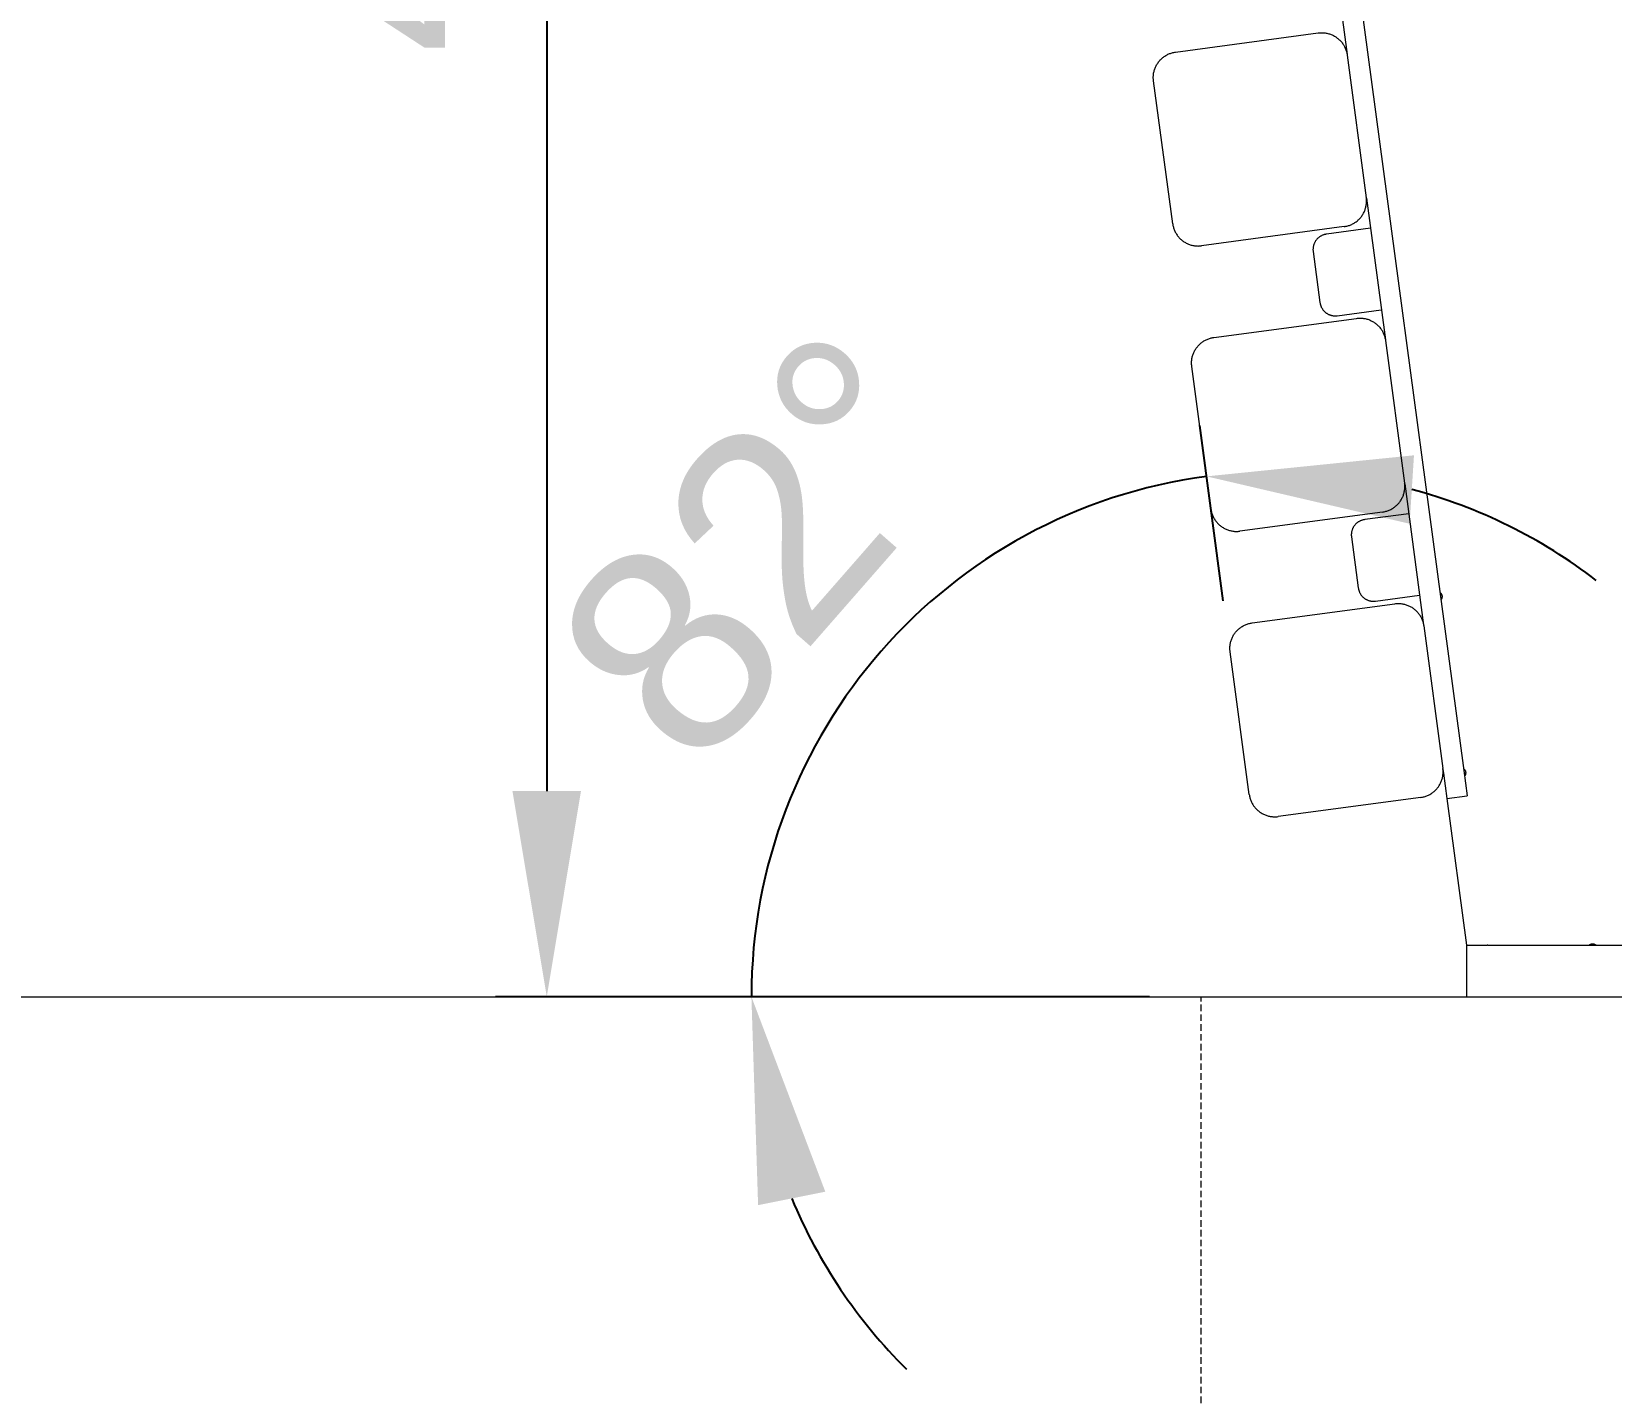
# Model space of a CAD drawing. Header units: millimetres. Extents: x -80 to 4518, y -398 to 2524.
# Drawn here: x 1957.9 to 2265.1, y 1300.4 to 1565.2 of the extents above; entities that cross this region are included whole.
import ezdxf

# ---------------------------------------------------------------- set-up
doc = ezdxf.new("R2010")
doc.units = ezdxf.units.MM
doc.linetypes.add('HIDDEN', pattern=[1.905, 1.27, -0.635])
for name, color, linetype, lineweight in [('ZANO_R', 7, 'Continuous', 0), ('ZANO_R_przerywana', 7, 'HIDDEN', 0), ('ZANO_W', 1, 'Continuous', 0)]:
    doc.layers.add(name, color=color, linetype=linetype, lineweight=lineweight)
doc.styles.add('Arial', font='arial.ttf')
doc.styles.get("Standard").update_dxf_attribs({"font": 'ARIALUNI.TTF'})
doc.dimstyles.new('pl i ang', dxfattribs={"dimtxt": 50, "dimasz": 50, "dimexe": 1.25, "dimexo": 0.625, "dimgap": 10, "dimtad": 1, "dimtoh": 1, "dimtxsty": 'Standard', "dimcen": 2.5, "dimclrd": 1, "dimclre": 1, "dimclrt": 1, "dimadec": 0, "dimazin": 0, "dimtfac": 1, "dimtmove": 0, "dimatfit": 3, "dimfxl": 1, "dimarcsym": 1})

# ---------------------------------------------------------------- blocks, each defined once
blk = doc.blocks.new('*D387')
at = {"layer": 'ZANO_W', "color": 1, "lineweight": -2}
for p, q in [((2136.89, 1837.26), (2048.07, 1837.26)), ((2058.07, 1797.26), (2058.07, 1417.51)), ((2175.32, 1377.51), (2048.07, 1377.51))]:
    blk.add_line(p, q, dxfattribs=at)
at = {"layer": 'ZANO_W', "color": 1}
for points in [[(2064.73, 1797.26), (2051.4, 1797.26), (2058.07, 1837.26)], [(2051.4, 1417.51), (2064.73, 1417.51), (2058.07, 1377.51)]]:
    blk.add_solid(points, dxfattribs=at)
at = {"layer": 'ZANO_W', "color": 1, "insert": (2027.64, 1607.38), "char_height": 40, "attachment_point": 5, "rotation": 90, "style": 'Arial'}
blk.add_mtext('460', dxfattribs=at)
blk = doc.blocks.new('*D388')
at = {"layer": 'ZANO_W', "color": 1, "lineweight": -2}
blk.add_line((2189.64, 1454.5), (2185.06, 1488.61), dxfattribs=at)
for start, end in [(97.6419, 180), (52.4545, 75.0482), (202.5937, 225.1874)]:
    blk.add_arc((2199.97, 1377.51), 102.1, start, end, dxfattribs=at)
at = {"layer": 'ZANO_W', "color": 1}
for points in [[(2226.73, 1482.8), (2225.88, 1469.49), (2186.39, 1478.7)], [(2112.24, 1339.59), (2099.17, 1336.97), (2097.87, 1377.51)]]:
    blk.add_solid(points, dxfattribs=at)
at = {"layer": 'ZANO_W', "color": 1, "insert": (2100.03, 1464.93), "char_height": 40, "attachment_point": 5, "rotation": 48.821, "style": 'Arial'}
blk.add_mtext('82%%d', dxfattribs=at)

msp = doc.modelspace()

# ---------------------------------------------------------------- linework, layer by layer
at = {"layer": 'ZANO_R'}
for p, q in [((2187.79, 1784.08), (2236.44, 1421.53)), ((2210.03, 1588.29), (2213.72, 1560.75)), ((2180.36, 1561.21), (2208.11, 1564.93)), ((2208.11, 1564.93), (2208.28, 1564.95)), ((2208.28, 1564.95), (2208.45, 1564.97)), ((2208.45, 1564.97), (2208.62, 1564.98)), ((2208.62, 1564.98), (2208.8, 1564.98)), ((2208.8, 1564.98), (2208.97, 1564.98)), ((2208.97, 1564.98), (2209.14, 1564.97)), ((2209.14, 1564.97), (2209.31, 1564.95)), ((2209.31, 1564.95), (2209.48, 1564.93)), ((2209.48, 1564.93), (2209.64, 1564.9)), ((2209.64, 1564.9), (2209.81, 1564.87)), ((2209.81, 1564.87), (2209.98, 1564.83)), ((2209.98, 1564.83), (2210.14, 1564.79)), ((2210.14, 1564.79), (2210.31, 1564.74)), ((2210.31, 1564.74), (2210.47, 1564.69)), ((2210.47, 1564.69), (2210.63, 1564.62)), ((2210.63, 1564.62), (2210.79, 1564.56)), ((2210.79, 1564.56), (2210.94, 1564.49)), ((2210.94, 1564.49), (2211.09, 1564.41)), ((2211.09, 1564.41), (2211.24, 1564.33)), ((2211.24, 1564.33), (2211.39, 1564.24)), ((2211.39, 1564.24), (2211.53, 1564.15)), ((2211.53, 1564.15), (2211.68, 1564.05)), ((2211.68, 1564.05), (2211.81, 1563.95)), ((2211.81, 1563.95), (2211.95, 1563.85)), ((2178.89, 1560.78), (2179.05, 1560.85)), ((2179.05, 1560.85), (2179.21, 1560.91)), ((2179.21, 1560.91), (2179.37, 1560.97)), ((2179.37, 1560.97), (2179.53, 1561.03)), ((2179.53, 1561.03), (2179.69, 1561.07)), ((2179.69, 1561.07), (2179.86, 1561.12)), ((2179.86, 1561.12), (2180.03, 1561.15)), ((2180.03, 1561.15), (2180.19, 1561.19)), ((2180.19, 1561.19), (2180.36, 1561.21)), ((2211.95, 1563.85), (2212.08, 1563.74)), ((2212.08, 1563.74), (2212.2, 1563.62)), ((2212.2, 1563.62), (2212.33, 1563.5)), ((2212.33, 1563.5), (2212.44, 1563.38)), ((2212.44, 1563.38), (2212.56, 1563.25)), ((2212.56, 1563.25), (2212.67, 1563.12)), ((2212.67, 1563.12), (2212.77, 1562.99)), ((2212.77, 1562.99), (2212.87, 1562.85)), ((2212.87, 1562.85), (2212.97, 1562.71)), ((2212.97, 1562.71), (2213.06, 1562.56)), ((2213.06, 1562.56), (2213.15, 1562.42)), ((2213.15, 1562.42), (2213.23, 1562.27)), ((2213.23, 1562.27), (2213.3, 1562.11)), ((2213.3, 1562.11), (2213.37, 1561.96)), ((2213.37, 1561.96), (2213.44, 1561.8)), ((2213.44, 1561.8), (2213.5, 1561.64)), ((2213.5, 1561.64), (2213.55, 1561.48)), ((2213.55, 1561.48), (2213.6, 1561.31)), ((2213.6, 1561.31), (2213.64, 1561.15)), ((2213.64, 1561.15), (2213.68, 1560.98)), ((2213.68, 1560.98), (2213.71, 1560.81)), ((2213.71, 1560.81), (2213.73, 1560.64)), ((2176.22, 1557.62), (2176.27, 1557.78)), ((2176.27, 1557.78), (2176.32, 1557.95)), ((2176.32, 1557.95), (2176.38, 1558.1)), ((2176.38, 1558.1), (2176.45, 1558.26)), ((2176.45, 1558.26), (2176.52, 1558.42)), ((2176.52, 1558.42), (2176.6, 1558.57)), ((2176.6, 1558.57), (2176.68, 1558.72)), ((2176.68, 1558.72), (2176.76, 1558.87)), ((2176.76, 1558.87), (2176.86, 1559.01)), ((2176.86, 1559.01), (2176.95, 1559.15)), ((2176.95, 1559.15), (2177.05, 1559.29)), ((2177.05, 1559.29), (2177.16, 1559.42)), ((2177.16, 1559.42), (2177.27, 1559.55)), ((2177.27, 1559.55), (2177.38, 1559.68)), ((2177.38, 1559.68), (2177.5, 1559.8)), ((2177.5, 1559.8), (2177.63, 1559.92)), ((2177.63, 1559.92), (2177.75, 1560.03)), ((2177.75, 1560.03), (2177.88, 1560.14)), ((2177.88, 1560.14), (2178.02, 1560.25)), ((2178.02, 1560.25), (2178.16, 1560.35)), ((2178.16, 1560.35), (2178.3, 1560.45)), ((2178.3, 1560.45), (2178.44, 1560.54)), ((2178.44, 1560.54), (2178.59, 1560.62)), ((2178.59, 1560.62), (2178.74, 1560.7)), ((2178.74, 1560.7), (2178.89, 1560.78)), ((2213.73, 1560.64), (2217.46, 1532.89)), ((2176.03, 1556.44), (2176.04, 1556.61)), ((2176.03, 1556.27), (2176.03, 1556.44)), ((2176.03, 1556.1), (2176.03, 1556.27)), ((2176.04, 1555.93), (2176.03, 1556.1)), ((2176.04, 1556.61), (2176.06, 1556.78)), ((2176.05, 1555.76), (2176.04, 1555.93)), ((2176.07, 1555.59), (2176.05, 1555.76)), ((2176.06, 1556.78), (2176.08, 1556.95)), ((2179.8, 1527.84), (2176.07, 1555.59)), ((2176.08, 1556.95), (2176.1, 1557.12)), ((2176.1, 1557.12), (2176.14, 1557.29)), ((2176.14, 1557.29), (2176.17, 1557.46)), ((2176.17, 1557.46), (2176.22, 1557.62)), ((2217.01, 1530.07), (2217.08, 1530.22)), ((2217.08, 1530.22), (2217.15, 1530.38)), ((2217.15, 1530.38), (2217.21, 1530.54)), ((2217.21, 1530.54), (2217.26, 1530.7)), ((2217.26, 1530.7), (2217.31, 1530.86)), ((2217.31, 1530.86), (2217.36, 1531.03)), ((2217.36, 1531.03), (2217.39, 1531.19)), ((2217.39, 1531.19), (2217.43, 1531.36)), ((2217.43, 1531.36), (2217.45, 1531.53)), ((2217.45, 1531.53), (2217.47, 1531.7)), ((2217.48, 1532.72), (2217.46, 1532.89)), ((2217.47, 1532.78), (2221.17, 1505.25)), ((2217.47, 1531.7), (2217.49, 1531.87)), ((2217.49, 1532.55), (2217.48, 1532.72)), ((2217.5, 1532.38), (2217.49, 1532.55)), ((2217.49, 1531.87), (2217.5, 1532.04)), ((2217.5, 1532.21), (2217.5, 1532.38)), ((2217.5, 1532.04), (2217.5, 1532.21)), ((2179.8, 1527.84), (2179.82, 1527.67)), ((2179.82, 1527.67), (2179.85, 1527.5)), ((2179.85, 1527.5), (2179.89, 1527.34)), ((2179.89, 1527.34), (2179.93, 1527.17)), ((2179.93, 1527.17), (2179.98, 1527.01)), ((2213.17, 1527.27), (2185.42, 1523.55)), ((2213.17, 1527.27), (2213.34, 1527.3)), ((2213.34, 1527.3), (2213.5, 1527.33)), ((2213.5, 1527.33), (2213.67, 1527.37)), ((2213.67, 1527.37), (2213.84, 1527.41)), ((2213.84, 1527.41), (2214, 1527.46)), ((2214, 1527.46), (2214.16, 1527.51)), ((2214.16, 1527.51), (2214.32, 1527.57)), ((2214.32, 1527.57), (2214.48, 1527.64)), ((2214.48, 1527.64), (2214.64, 1527.71)), ((2214.64, 1527.71), (2214.79, 1527.78)), ((2214.79, 1527.78), (2214.94, 1527.86)), ((2214.94, 1527.86), (2215.09, 1527.95)), ((2215.09, 1527.95), (2215.23, 1528.04)), ((2215.23, 1528.04), (2215.37, 1528.13)), ((2215.37, 1528.13), (2215.51, 1528.23)), ((2215.51, 1528.23), (2215.65, 1528.34)), ((2215.65, 1528.34), (2215.78, 1528.45)), ((2215.78, 1528.45), (2215.9, 1528.56)), ((2215.9, 1528.56), (2216.03, 1528.68)), ((2216.03, 1528.68), (2216.15, 1528.8)), ((2216.15, 1528.8), (2216.26, 1528.93)), ((2216.26, 1528.93), (2216.37, 1529.06)), ((2216.37, 1529.06), (2216.48, 1529.19)), ((2216.48, 1529.19), (2216.58, 1529.33)), ((2216.58, 1529.33), (2216.67, 1529.47)), ((2216.67, 1529.47), (2216.77, 1529.62)), ((2216.77, 1529.62), (2216.85, 1529.76)), ((2216.85, 1529.76), (2216.93, 1529.91)), ((2216.93, 1529.91), (2217.01, 1530.07)), ((2179.98, 1527.01), (2180.03, 1526.85)), ((2180.03, 1526.85), (2180.09, 1526.69)), ((2180.09, 1526.69), (2180.16, 1526.53)), ((2180.16, 1526.53), (2180.23, 1526.37)), ((2180.23, 1526.37), (2180.3, 1526.22)), ((2180.3, 1526.22), (2180.39, 1526.07)), ((2180.39, 1526.07), (2180.47, 1525.92)), ((2180.47, 1525.92), (2180.56, 1525.78)), ((2180.56, 1525.78), (2180.66, 1525.63)), ((2180.66, 1525.63), (2180.76, 1525.5)), ((2180.76, 1525.5), (2180.86, 1525.36)), ((2180.86, 1525.36), (2180.97, 1525.23)), ((2180.97, 1525.23), (2181.09, 1525.1)), ((2181.09, 1525.1), (2181.2, 1524.98)), ((2181.2, 1524.98), (2181.33, 1524.86)), ((2181.33, 1524.86), (2181.45, 1524.75)), ((2181.45, 1524.75), (2181.58, 1524.64)), ((2181.58, 1524.64), (2181.72, 1524.53)), ((2181.72, 1524.53), (2181.85, 1524.43)), ((2181.85, 1524.43), (2182, 1524.33)), ((2182, 1524.33), (2182.14, 1524.24)), ((2182.14, 1524.24), (2182.29, 1524.15)), ((2182.29, 1524.15), (2182.44, 1524.07)), ((2182.44, 1524.07), (2182.59, 1524)), ((2182.59, 1524), (2182.74, 1523.92)), ((2207.35, 1524.03), (2207.31, 1523.93)), ((2207.39, 1524.12), (2207.35, 1524.03)), ((2207.43, 1524.21), (2207.39, 1524.12)), ((2207.48, 1524.3), (2207.43, 1524.21)), ((2207.53, 1524.39), (2207.48, 1524.3)), ((2207.59, 1524.48), (2207.53, 1524.39)), ((2207.65, 1524.56), (2207.59, 1524.48)), ((2207.71, 1524.64), (2207.65, 1524.56)), ((2207.77, 1524.72), (2207.71, 1524.64)), ((2207.84, 1524.8), (2207.77, 1524.72)), ((2207.91, 1524.88), (2207.84, 1524.8)), ((2207.98, 1524.95), (2207.91, 1524.88)), ((2208.05, 1525.02), (2207.98, 1524.95)), ((2208.13, 1525.09), (2208.05, 1525.02)), ((2208.21, 1525.16), (2208.13, 1525.09)), ((2208.29, 1525.22), (2208.21, 1525.16)), ((2208.37, 1525.28), (2208.29, 1525.22)), ((2208.46, 1525.34), (2208.37, 1525.28)), ((2208.54, 1525.39), (2208.46, 1525.34)), ((2208.63, 1525.44), (2208.54, 1525.39)), ((2208.72, 1525.49), (2208.63, 1525.44)), ((2208.81, 1525.54), (2208.72, 1525.49)), ((2208.91, 1525.58), (2208.81, 1525.54)), ((2209, 1525.62), (2208.91, 1525.58)), ((2209.1, 1525.65), (2209, 1525.62)), ((2209.19, 1525.69), (2209.1, 1525.65)), ((2209.29, 1525.72), (2209.19, 1525.69)), ((2209.39, 1525.74), (2209.29, 1525.72)), ((2209.49, 1525.76), (2209.39, 1525.74)), ((2209.59, 1525.78), (2209.49, 1525.76)), ((2209.69, 1525.8), (2209.59, 1525.78)), ((2218.26, 1526.95), (2209.69, 1525.8)), ((2182.74, 1523.92), (2182.9, 1523.86)), ((2182.9, 1523.86), (2183.06, 1523.8)), ((2183.06, 1523.8), (2183.22, 1523.74)), ((2183.22, 1523.74), (2183.39, 1523.69)), ((2183.39, 1523.69), (2183.55, 1523.65)), ((2183.55, 1523.65), (2183.72, 1523.61)), ((2183.72, 1523.61), (2183.89, 1523.58)), ((2183.89, 1523.58), (2184.05, 1523.55)), ((2184.05, 1523.55), (2184.22, 1523.53)), ((2184.22, 1523.53), (2184.39, 1523.52)), ((2184.39, 1523.52), (2184.56, 1523.51)), ((2184.56, 1523.51), (2184.74, 1523.5)), ((2184.74, 1523.5), (2184.91, 1523.51)), ((2184.91, 1523.51), (2185.08, 1523.51)), ((2185.08, 1523.51), (2185.25, 1523.53)), ((2185.25, 1523.53), (2185.42, 1523.55)), ((2207.1, 1522.94), (2207.09, 1522.83)), ((2207.09, 1522.83), (2207.09, 1522.73)), ((2207.09, 1522.73), (2207.1, 1522.63)), ((2207.11, 1523.14), (2207.1, 1523.04)), ((2207.1, 1523.04), (2207.1, 1522.94)), ((2207.1, 1522.63), (2207.11, 1522.53)), ((2207.12, 1523.24), (2207.11, 1523.14)), ((2207.11, 1522.53), (2207.12, 1522.42)), ((2207.14, 1523.34), (2207.12, 1523.24)), ((2207.12, 1522.42), (2208.45, 1512.51)), ((2207.16, 1523.44), (2207.14, 1523.34)), ((2207.18, 1523.54), (2207.16, 1523.44)), ((2207.21, 1523.64), (2207.18, 1523.54)), ((2207.24, 1523.74), (2207.21, 1523.64)), ((2207.27, 1523.84), (2207.24, 1523.74)), ((2207.31, 1523.93), (2207.27, 1523.84)), ((2208.45, 1512.51), (2208.46, 1512.41)), ((2208.46, 1512.41), (2208.48, 1512.31)), ((2208.48, 1512.31), (2208.51, 1512.21)), ((2208.51, 1512.21), (2208.53, 1512.11)), ((2208.53, 1512.11), (2208.56, 1512.01)), ((2208.56, 1512.01), (2208.59, 1511.92)), ((2208.59, 1511.92), (2208.63, 1511.82)), ((2208.63, 1511.82), (2208.67, 1511.73)), ((2208.67, 1511.73), (2208.71, 1511.63)), ((2187.81, 1505.71), (2215.56, 1509.43)), ((2208.71, 1511.63), (2208.75, 1511.54)), ((2208.75, 1511.54), (2208.8, 1511.45)), ((2208.8, 1511.45), (2208.85, 1511.36)), ((2208.85, 1511.36), (2208.91, 1511.28)), ((2208.91, 1511.28), (2208.97, 1511.19)), ((2208.97, 1511.19), (2209.03, 1511.11)), ((2209.03, 1511.11), (2209.09, 1511.03)), ((2209.09, 1511.03), (2209.16, 1510.95)), ((2209.16, 1510.95), (2209.22, 1510.87)), ((2209.22, 1510.87), (2209.29, 1510.8)), ((2209.29, 1510.8), (2209.37, 1510.73)), ((2209.37, 1510.73), (2209.44, 1510.66)), ((2209.44, 1510.66), (2209.52, 1510.59)), ((2209.52, 1510.59), (2209.6, 1510.53)), ((2209.6, 1510.53), (2209.68, 1510.47)), ((2209.68, 1510.47), (2209.77, 1510.41)), ((2209.77, 1510.41), (2209.86, 1510.35)), ((2209.86, 1510.35), (2209.94, 1510.3)), ((2209.94, 1510.3), (2210.03, 1510.25)), ((2210.03, 1510.25), (2210.13, 1510.21)), ((2210.13, 1510.21), (2210.22, 1510.16)), ((2210.22, 1510.16), (2210.31, 1510.13)), ((2210.31, 1510.13), (2210.41, 1510.09)), ((2210.41, 1510.09), (2210.51, 1510.06)), ((2210.51, 1510.06), (2210.6, 1510.03)), ((2210.6, 1510.03), (2210.7, 1510)), ((2210.7, 1510), (2210.8, 1509.98)), ((2210.8, 1509.98), (2210.9, 1509.96)), ((2210.9, 1509.96), (2211, 1509.94)), ((2211, 1509.94), (2211.11, 1509.93)), ((2211.11, 1509.93), (2211.21, 1509.92)), ((2211.21, 1509.92), (2211.31, 1509.91)), ((2211.31, 1509.91), (2211.41, 1509.91)), ((2211.41, 1509.91), (2211.52, 1509.91)), ((2211.52, 1509.91), (2211.62, 1509.92)), ((2211.62, 1509.92), (2211.72, 1509.93)), ((2211.72, 1509.93), (2211.82, 1509.94)), ((2211.82, 1509.94), (2220.38, 1511.09)), ((2215.56, 1509.43), (2215.73, 1509.45)), ((2215.73, 1509.45), (2215.9, 1509.47)), ((2215.9, 1509.47), (2216.07, 1509.47)), ((2216.07, 1509.47), (2216.24, 1509.48)), ((2216.24, 1509.48), (2216.41, 1509.47)), ((2216.41, 1509.47), (2216.58, 1509.46)), ((2216.58, 1509.46), (2216.75, 1509.45)), ((2216.75, 1509.45), (2216.92, 1509.43)), ((2216.92, 1509.43), (2217.09, 1509.4)), ((2217.09, 1509.4), (2217.26, 1509.37)), ((2217.26, 1509.37), (2217.43, 1509.33)), ((2217.43, 1509.33), (2217.59, 1509.29)), ((2217.59, 1509.29), (2217.75, 1509.24)), ((2217.75, 1509.24), (2217.92, 1509.18)), ((2217.92, 1509.18), (2218.08, 1509.12)), ((2218.08, 1509.12), (2218.23, 1509.06)), ((2218.23, 1509.06), (2218.39, 1508.98)), ((2218.39, 1508.98), (2218.54, 1508.91)), ((2218.54, 1508.91), (2218.69, 1508.83)), ((2218.69, 1508.83), (2218.84, 1508.74)), ((2218.84, 1508.74), (2218.98, 1508.65)), ((2218.98, 1508.65), (2219.12, 1508.55)), ((2186.82, 1505.47), (2186.98, 1505.52)), ((2186.98, 1505.52), (2187.14, 1505.57)), ((2187.14, 1505.57), (2187.31, 1505.61)), ((2187.31, 1505.61), (2187.47, 1505.65)), ((2187.47, 1505.65), (2187.64, 1505.68)), ((2187.64, 1505.68), (2187.81, 1505.71)), ((2219.12, 1508.55), (2219.26, 1508.45)), ((2219.26, 1508.45), (2219.39, 1508.34)), ((2219.39, 1508.34), (2219.52, 1508.23)), ((2219.52, 1508.23), (2219.65, 1508.12)), ((2219.65, 1508.12), (2219.77, 1508)), ((2219.77, 1508), (2219.89, 1507.88)), ((2219.89, 1507.88), (2220.01, 1507.75)), ((2220.01, 1507.75), (2220.11, 1507.62)), ((2220.11, 1507.62), (2220.22, 1507.48)), ((2220.22, 1507.48), (2220.32, 1507.35)), ((2220.32, 1507.35), (2220.42, 1507.21)), ((2220.42, 1507.21), (2220.51, 1507.06)), ((2220.51, 1507.06), (2220.59, 1506.91)), ((2220.59, 1506.91), (2220.67, 1506.76)), ((2220.67, 1506.76), (2220.75, 1506.61)), ((2220.75, 1506.61), (2220.82, 1506.45)), ((2220.82, 1506.45), (2220.88, 1506.3)), ((2220.88, 1506.3), (2220.94, 1506.14)), ((2220.94, 1506.14), (2221, 1505.97)), ((2221, 1505.97), (2221.04, 1505.81)), ((2221.04, 1505.81), (2221.09, 1505.64)), ((2221.09, 1505.64), (2221.12, 1505.48)), ((2183.71, 1502.28), (2183.77, 1502.44)), ((2183.77, 1502.44), (2183.83, 1502.6)), ((2183.83, 1502.6), (2183.9, 1502.76)), ((2183.9, 1502.76), (2183.97, 1502.91)), ((2183.97, 1502.91), (2184.04, 1503.07)), ((2184.04, 1503.07), (2184.12, 1503.22)), ((2184.12, 1503.22), (2184.21, 1503.36)), ((2184.21, 1503.36), (2184.3, 1503.51)), ((2184.3, 1503.51), (2184.4, 1503.65)), ((2184.4, 1503.65), (2184.5, 1503.79)), ((2184.5, 1503.79), (2184.61, 1503.92)), ((2184.61, 1503.92), (2184.72, 1504.05)), ((2184.72, 1504.05), (2184.83, 1504.18)), ((2184.83, 1504.18), (2184.95, 1504.3)), ((2184.95, 1504.3), (2185.07, 1504.42)), ((2185.07, 1504.42), (2185.2, 1504.53)), ((2185.2, 1504.53), (2185.33, 1504.64)), ((2185.33, 1504.64), (2185.47, 1504.75)), ((2185.47, 1504.75), (2185.6, 1504.85)), ((2185.6, 1504.85), (2185.75, 1504.94)), ((2185.75, 1504.94), (2185.89, 1505.03)), ((2185.89, 1505.03), (2186.04, 1505.12)), ((2186.04, 1505.12), (2186.19, 1505.2)), ((2186.19, 1505.2), (2186.34, 1505.28)), ((2186.34, 1505.28), (2186.5, 1505.35)), ((2186.5, 1505.35), (2186.66, 1505.41)), ((2186.66, 1505.41), (2186.82, 1505.47)), ((2221.12, 1505.48), (2221.16, 1505.31)), ((2221.16, 1505.31), (2221.18, 1505.14)), ((2221.18, 1505.14), (2224.91, 1477.39)), ((2183.47, 1500.77), (2183.48, 1500.94)), ((2183.48, 1500.6), (2183.47, 1500.77)), ((2183.48, 1500.94), (2183.49, 1501.11)), ((2183.49, 1500.43), (2183.48, 1500.6)), ((2183.49, 1501.11), (2183.5, 1501.28)), ((2183.5, 1500.26), (2183.49, 1500.43)), ((2183.5, 1501.28), (2183.52, 1501.45)), ((2183.52, 1500.09), (2183.5, 1500.26)), ((2183.52, 1501.45), (2183.55, 1501.62)), ((2187.24, 1472.34), (2183.52, 1500.09)), ((2183.55, 1501.62), (2183.58, 1501.79)), ((2183.58, 1501.79), (2183.62, 1501.95)), ((2183.62, 1501.95), (2183.66, 1502.12)), ((2183.66, 1502.12), (2183.71, 1502.28)), ((2224.53, 1474.72), (2224.6, 1474.88)), ((2224.6, 1474.88), (2224.66, 1475.04)), ((2224.66, 1475.04), (2224.71, 1475.2)), ((2224.71, 1475.2), (2224.76, 1475.36)), ((2224.76, 1475.36), (2224.8, 1475.53)), ((2224.8, 1475.53), (2224.84, 1475.69)), ((2224.84, 1475.69), (2224.87, 1475.86)), ((2224.87, 1475.86), (2224.9, 1476.03)), ((2224.9, 1476.03), (2224.92, 1476.2)), ((2224.92, 1477.22), (2224.91, 1477.39)), ((2224.92, 1477.28), (2228.61, 1449.75)), ((2224.94, 1477.05), (2224.92, 1477.22)), ((2224.92, 1476.2), (2224.94, 1476.37)), ((2224.95, 1476.88), (2224.94, 1477.05)), ((2224.94, 1476.37), (2224.95, 1476.54)), ((2224.95, 1476.71), (2224.95, 1476.88)), ((2224.95, 1476.54), (2224.95, 1476.71)), ((2187.24, 1472.34), (2187.27, 1472.17)), ((2187.27, 1472.17), (2187.3, 1472)), ((2187.3, 1472), (2187.34, 1471.83)), ((2187.34, 1471.83), (2187.38, 1471.67)), ((2220.61, 1471.77), (2192.86, 1468.05)), ((2220.61, 1471.77), (2220.78, 1471.8)), ((2220.78, 1471.8), (2220.95, 1471.83)), ((2220.95, 1471.83), (2221.12, 1471.86)), ((2221.12, 1471.86), (2221.28, 1471.91)), ((2221.28, 1471.91), (2221.45, 1471.95)), ((2221.45, 1471.95), (2221.61, 1472.01)), ((2221.61, 1472.01), (2221.77, 1472.07)), ((2221.77, 1472.07), (2221.93, 1472.13)), ((2221.93, 1472.13), (2222.08, 1472.2)), ((2222.08, 1472.2), (2222.24, 1472.28)), ((2222.24, 1472.28), (2222.39, 1472.36)), ((2222.39, 1472.36), (2222.53, 1472.44)), ((2222.53, 1472.44), (2222.68, 1472.54)), ((2222.68, 1472.54), (2222.82, 1472.63)), ((2222.82, 1472.63), (2222.96, 1472.73)), ((2222.96, 1472.73), (2223.09, 1472.84)), ((2223.09, 1472.84), (2223.22, 1472.95)), ((2223.22, 1472.95), (2223.35, 1473.06)), ((2223.35, 1473.06), (2223.47, 1473.18)), ((2223.47, 1473.18), (2223.59, 1473.3)), ((2223.59, 1473.3), (2223.71, 1473.43)), ((2223.71, 1473.43), (2223.82, 1473.56)), ((2223.82, 1473.56), (2223.92, 1473.69)), ((2223.92, 1473.69), (2224.03, 1473.83)), ((2224.03, 1473.83), (2224.12, 1473.97)), ((2224.12, 1473.97), (2224.21, 1474.11)), ((2224.21, 1474.11), (2224.3, 1474.26)), ((2224.3, 1474.26), (2224.38, 1474.41)), ((2224.38, 1474.41), (2224.46, 1474.56)), ((2224.46, 1474.56), (2224.53, 1474.72)), ((2187.38, 1471.67), (2187.43, 1471.5)), ((2187.43, 1471.5), (2187.48, 1471.34)), ((2187.48, 1471.34), (2187.54, 1471.18)), ((2187.54, 1471.18), (2187.61, 1471.02)), ((2187.61, 1471.02), (2187.68, 1470.87)), ((2187.68, 1470.87), (2187.75, 1470.72)), ((2187.75, 1470.72), (2187.83, 1470.57)), ((2187.83, 1470.57), (2187.92, 1470.42)), ((2187.92, 1470.42), (2188.01, 1470.27)), ((2188.01, 1470.27), (2188.1, 1470.13)), ((2188.1, 1470.13), (2188.2, 1469.99)), ((2188.2, 1469.99), (2188.31, 1469.86)), ((2188.31, 1469.86), (2188.42, 1469.73)), ((2188.42, 1469.73), (2188.53, 1469.6)), ((2188.53, 1469.6), (2188.65, 1469.48)), ((2188.65, 1469.48), (2188.77, 1469.36)), ((2188.77, 1469.36), (2188.9, 1469.24)), ((2188.9, 1469.24), (2189.03, 1469.13)), ((2189.03, 1469.13), (2189.16, 1469.03)), ((2189.16, 1469.03), (2189.3, 1468.93)), ((2189.3, 1468.93), (2189.44, 1468.83)), ((2189.44, 1468.83), (2189.59, 1468.74)), ((2189.59, 1468.74), (2189.73, 1468.65)), ((2189.73, 1468.65), (2189.88, 1468.57)), ((2214.88, 1468.71), (2214.83, 1468.62)), ((2214.93, 1468.8), (2214.88, 1468.71)), ((2214.98, 1468.89), (2214.93, 1468.8)), ((2215.04, 1468.97), (2214.98, 1468.89)), ((2215.09, 1469.06), (2215.04, 1468.97)), ((2215.16, 1469.14), (2215.09, 1469.06)), ((2215.22, 1469.22), (2215.16, 1469.14)), ((2215.29, 1469.3), (2215.22, 1469.22)), ((2215.35, 1469.38), (2215.29, 1469.3)), ((2215.43, 1469.45), (2215.35, 1469.38)), ((2215.5, 1469.52), (2215.43, 1469.45)), ((2215.58, 1469.59), (2215.5, 1469.52)), ((2215.65, 1469.65), (2215.58, 1469.59)), ((2215.73, 1469.72), (2215.65, 1469.65)), ((2215.82, 1469.78), (2215.73, 1469.72)), ((2215.9, 1469.84), (2215.82, 1469.78)), ((2215.99, 1469.89), (2215.9, 1469.84)), ((2216.08, 1469.94), (2215.99, 1469.89)), ((2216.17, 1469.99), (2216.08, 1469.94)), ((2216.26, 1470.03), (2216.17, 1469.99)), ((2216.35, 1470.08), (2216.26, 1470.03)), ((2216.45, 1470.12), (2216.35, 1470.08)), ((2216.54, 1470.15), (2216.45, 1470.12)), ((2216.64, 1470.18), (2216.54, 1470.15)), ((2216.74, 1470.21), (2216.64, 1470.18)), ((2216.84, 1470.24), (2216.74, 1470.21)), ((2216.94, 1470.26), (2216.84, 1470.24)), ((2217.04, 1470.28), (2216.94, 1470.26)), ((2217.14, 1470.29), (2217.04, 1470.28)), ((2225.7, 1471.44), (2217.14, 1470.29)), ((2189.88, 1468.57), (2190.04, 1468.49)), ((2190.04, 1468.49), (2190.19, 1468.42)), ((2190.19, 1468.42), (2190.35, 1468.36)), ((2190.35, 1468.36), (2190.51, 1468.3)), ((2190.51, 1468.3), (2190.67, 1468.24)), ((2190.67, 1468.24), (2190.83, 1468.19)), ((2190.83, 1468.19), (2191, 1468.15)), ((2191, 1468.15), (2191.17, 1468.11)), ((2191.17, 1468.11), (2191.33, 1468.08)), ((2191.33, 1468.08), (2191.5, 1468.05)), ((2191.5, 1468.05), (2191.67, 1468.03)), ((2191.67, 1468.03), (2191.84, 1468.01)), ((2191.84, 1468.01), (2192.01, 1468.01)), ((2192.01, 1468.01), (2192.18, 1468)), ((2192.18, 1468), (2192.35, 1468)), ((2192.35, 1468), (2192.52, 1468.01)), ((2192.52, 1468.01), (2192.69, 1468.03)), ((2192.69, 1468.03), (2192.86, 1468.05)), ((2214.55, 1467.54), (2214.54, 1467.43)), ((2214.54, 1467.43), (2214.54, 1467.33)), ((2214.54, 1467.33), (2214.54, 1467.23)), ((2214.54, 1467.23), (2214.55, 1467.13)), ((2214.56, 1467.64), (2214.55, 1467.54)), ((2214.55, 1467.13), (2214.55, 1467.02)), ((2214.55, 1467.02), (2214.57, 1466.92)), ((2214.57, 1467.74), (2214.56, 1467.64)), ((2214.59, 1467.84), (2214.57, 1467.74)), ((2214.57, 1466.92), (2215.9, 1457.01)), ((2214.6, 1467.94), (2214.59, 1467.84)), ((2214.63, 1468.04), (2214.6, 1467.94)), ((2214.65, 1468.14), (2214.63, 1468.04)), ((2214.68, 1468.24), (2214.65, 1468.14)), ((2214.72, 1468.33), (2214.68, 1468.24)), ((2214.75, 1468.43), (2214.72, 1468.33)), ((2214.79, 1468.53), (2214.75, 1468.43)), ((2214.83, 1468.62), (2214.79, 1468.53)), ((2215.9, 1457.01), (2215.91, 1456.91)), ((2215.91, 1456.91), (2215.93, 1456.81)), ((2215.93, 1456.81), (2215.95, 1456.71)), ((2215.95, 1456.71), (2215.98, 1456.61)), ((2215.98, 1456.61), (2216.01, 1456.51)), ((2216.01, 1456.51), (2216.04, 1456.41)), ((2216.04, 1456.41), (2216.08, 1456.32)), ((2195.26, 1450.21), (2223.01, 1453.93)), ((2216.08, 1456.32), (2216.11, 1456.22)), ((2216.11, 1456.22), (2216.16, 1456.13)), ((2216.16, 1456.13), (2216.2, 1456.04)), ((2216.2, 1456.04), (2216.25, 1455.95)), ((2216.25, 1455.95), (2216.3, 1455.86)), ((2216.3, 1455.86), (2216.36, 1455.77)), ((2216.36, 1455.77), (2216.41, 1455.69)), ((2216.41, 1455.69), (2216.47, 1455.61)), ((2216.47, 1455.61), (2216.54, 1455.52)), ((2216.54, 1455.52), (2216.6, 1455.45)), ((2216.6, 1455.45), (2216.67, 1455.37)), ((2216.67, 1455.37), (2216.74, 1455.3)), ((2216.74, 1455.3), (2216.82, 1455.22)), ((2216.82, 1455.22), (2216.89, 1455.16)), ((2216.89, 1455.16), (2216.97, 1455.09)), ((2216.97, 1455.09), (2217.05, 1455.03)), ((2217.05, 1455.03), (2217.13, 1454.96)), ((2217.13, 1454.96), (2217.22, 1454.91)), ((2217.22, 1454.91), (2217.3, 1454.85)), ((2217.3, 1454.85), (2217.39, 1454.8)), ((2217.39, 1454.8), (2217.48, 1454.75)), ((2217.48, 1454.75), (2217.57, 1454.71)), ((2217.57, 1454.71), (2217.67, 1454.66)), ((2217.67, 1454.66), (2217.76, 1454.62)), ((2217.76, 1454.62), (2217.86, 1454.59)), ((2217.86, 1454.59), (2217.95, 1454.55)), ((2217.95, 1454.55), (2218.05, 1454.52)), ((2218.05, 1454.52), (2218.15, 1454.5)), ((2218.15, 1454.5), (2218.25, 1454.47)), ((2218.25, 1454.47), (2218.35, 1454.46)), ((2218.35, 1454.46), (2218.45, 1454.44)), ((2218.45, 1454.44), (2218.55, 1454.43)), ((2218.55, 1454.43), (2218.66, 1454.42)), ((2218.66, 1454.42), (2218.76, 1454.41)), ((2218.76, 1454.41), (2218.86, 1454.41)), ((2218.86, 1454.41), (2218.96, 1454.41)), ((2218.96, 1454.41), (2219.06, 1454.42)), ((2219.06, 1454.42), (2219.17, 1454.42)), ((2219.17, 1454.42), (2219.27, 1454.44)), ((2219.27, 1454.44), (2227.83, 1455.59)), ((2223.01, 1453.93), (2223.18, 1453.95)), ((2223.18, 1453.95), (2223.35, 1453.96)), ((2223.35, 1453.96), (2223.52, 1453.97)), ((2223.52, 1453.97), (2223.69, 1453.97)), ((2223.69, 1453.97), (2223.86, 1453.97)), ((2223.86, 1453.97), (2224.03, 1453.96)), ((2224.03, 1453.96), (2224.2, 1453.95)), ((2224.2, 1453.95), (2224.37, 1453.93)), ((2224.37, 1453.93), (2224.54, 1453.9)), ((2224.54, 1453.9), (2224.71, 1453.87)), ((2224.71, 1453.87), (2224.87, 1453.83)), ((2224.87, 1453.83), (2225.04, 1453.78)), ((2225.04, 1453.78), (2225.2, 1453.73)), ((2225.2, 1453.73), (2225.36, 1453.68)), ((2225.36, 1453.68), (2225.52, 1453.62)), ((2225.52, 1453.62), (2225.68, 1453.55)), ((2225.68, 1453.55), (2225.83, 1453.48)), ((2225.83, 1453.48), (2225.99, 1453.41)), ((2225.99, 1453.41), (2226.14, 1453.32)), ((2226.14, 1453.32), (2226.28, 1453.24)), ((2231.8, 1456.12), (2231.82, 1456.1)), ((2231.82, 1456.1), (2231.85, 1456.07)), ((2231.85, 1456.07), (2231.87, 1456.05)), ((2231.87, 1456.05), (2231.9, 1456.03)), ((2231.9, 1456.03), (2231.92, 1456)), ((2231.92, 1456), (2231.94, 1455.98)), ((2231.94, 1455.98), (2231.97, 1455.95)), ((2231.97, 1455.95), (2231.99, 1455.92)), ((2232, 1454.74), (2231.98, 1454.72)), ((2231.99, 1455.92), (2232.01, 1455.9)), ((2232.02, 1454.77), (2232, 1454.74)), ((2232.01, 1455.9), (2232.03, 1455.87)), ((2232.04, 1454.8), (2232.02, 1454.77)), ((2232.03, 1455.87), (2232.04, 1455.84)), ((2232.04, 1455.84), (2232.06, 1455.81)), ((2232.06, 1454.83), (2232.04, 1454.8)), ((2232.06, 1455.81), (2232.08, 1455.78)), ((2232.07, 1454.86), (2232.06, 1454.83)), ((2232.09, 1454.89), (2232.07, 1454.86)), ((2232.08, 1455.78), (2232.09, 1455.75)), ((2232.09, 1455.75), (2232.11, 1455.72)), ((2232.1, 1454.92), (2232.09, 1454.89)), ((2232.12, 1454.95), (2232.1, 1454.92)), ((2232.11, 1455.72), (2232.12, 1455.69)), ((2232.12, 1455.69), (2232.13, 1455.65)), ((2232.13, 1454.98), (2232.12, 1454.95)), ((2232.13, 1455.65), (2232.14, 1455.62)), ((2232.14, 1455.02), (2232.13, 1454.98)), ((2232.14, 1455.62), (2232.15, 1455.59)), ((2232.15, 1455.05), (2232.14, 1455.02)), ((2232.15, 1455.59), (2232.16, 1455.56)), ((2232.16, 1455.08), (2232.15, 1455.05)), ((2232.16, 1455.56), (2232.17, 1455.52)), ((2232.17, 1455.12), (2232.16, 1455.08)), ((2232.17, 1455.52), (2232.17, 1455.49)), ((2232.17, 1455.49), (2232.18, 1455.46)), ((2232.18, 1455.18), (2232.17, 1455.15)), ((2232.17, 1455.15), (2232.17, 1455.12)), ((2232.18, 1455.46), (2232.18, 1455.42)), ((2232.18, 1455.42), (2232.19, 1455.39)), ((2232.19, 1455.25), (2232.18, 1455.22)), ((2232.18, 1455.22), (2232.18, 1455.18)), ((2232.19, 1455.39), (2232.19, 1455.35)), ((2232.19, 1455.35), (2232.19, 1455.32)), ((2232.19, 1455.32), (2232.19, 1455.29)), ((2232.19, 1455.29), (2232.19, 1455.25)), ((2195.09, 1450.18), (2195.26, 1450.21)), ((2226.28, 1453.24), (2226.43, 1453.15)), ((2226.43, 1453.15), (2226.57, 1453.05)), ((2226.57, 1453.05), (2226.71, 1452.95)), ((2226.71, 1452.95), (2226.84, 1452.84)), ((2226.84, 1452.84), (2226.97, 1452.73)), ((2226.97, 1452.73), (2227.1, 1452.62)), ((2227.1, 1452.62), (2227.22, 1452.5)), ((2227.22, 1452.5), (2227.34, 1452.37)), ((2227.34, 1452.37), (2227.45, 1452.25)), ((2227.45, 1452.25), (2227.56, 1452.12)), ((2227.56, 1452.12), (2227.67, 1451.98)), ((2227.67, 1451.98), (2227.77, 1451.84)), ((2227.77, 1451.84), (2227.86, 1451.7)), ((2227.86, 1451.7), (2227.95, 1451.56)), ((2227.95, 1451.56), (2228.04, 1451.41)), ((2228.04, 1451.41), (2228.12, 1451.26)), ((2228.12, 1451.26), (2228.2, 1451.11)), ((2228.2, 1451.11), (2228.27, 1450.95)), ((2228.27, 1450.95), (2228.33, 1450.79)), ((2228.33, 1450.79), (2228.39, 1450.63)), ((2228.39, 1450.63), (2228.44, 1450.47)), ((2228.44, 1450.47), (2228.49, 1450.31)), ((2228.49, 1450.31), (2228.53, 1450.14)), ((2191.28, 1447.1), (2191.34, 1447.26)), ((2191.34, 1447.26), (2191.41, 1447.41)), ((2191.41, 1447.41), (2191.49, 1447.56)), ((2191.49, 1447.56), (2191.57, 1447.71)), ((2191.57, 1447.71), (2191.66, 1447.86)), ((2191.66, 1447.86), (2191.75, 1448.01)), ((2191.75, 1448.01), (2191.85, 1448.15)), ((2191.85, 1448.15), (2191.95, 1448.28)), ((2191.95, 1448.28), (2192.05, 1448.42)), ((2192.05, 1448.42), (2192.16, 1448.55)), ((2192.16, 1448.55), (2192.28, 1448.67)), ((2192.28, 1448.67), (2192.4, 1448.8)), ((2192.4, 1448.8), (2192.52, 1448.92)), ((2192.52, 1448.92), (2192.65, 1449.03)), ((2192.65, 1449.03), (2192.78, 1449.14)), ((2192.78, 1449.14), (2192.91, 1449.24)), ((2192.91, 1449.24), (2193.05, 1449.34)), ((2193.05, 1449.34), (2193.19, 1449.44)), ((2193.19, 1449.44), (2193.34, 1449.53)), ((2193.34, 1449.53), (2193.49, 1449.62)), ((2193.49, 1449.62), (2193.64, 1449.7)), ((2193.64, 1449.7), (2193.79, 1449.77)), ((2193.79, 1449.77), (2193.94, 1449.84)), ((2193.94, 1449.84), (2194.1, 1449.91)), ((2194.1, 1449.91), (2194.26, 1449.97)), ((2194.26, 1449.97), (2194.42, 1450.02)), ((2194.42, 1450.02), (2194.59, 1450.07)), ((2194.59, 1450.07), (2194.75, 1450.11)), ((2194.75, 1450.11), (2194.92, 1450.15)), ((2194.92, 1450.15), (2195.09, 1450.18)), ((2228.53, 1450.14), (2228.57, 1449.98)), ((2228.57, 1449.98), (2228.6, 1449.81)), ((2228.6, 1449.81), (2228.63, 1449.64)), ((2228.63, 1449.64), (2232.35, 1421.89)), ((2190.92, 1445.27), (2190.93, 1445.44)), ((2190.92, 1445.1), (2190.92, 1445.27)), ((2190.93, 1444.93), (2190.92, 1445.1)), ((2190.93, 1445.61), (2190.95, 1445.78)), ((2190.93, 1445.44), (2190.93, 1445.61)), ((2190.95, 1444.76), (2190.93, 1444.93)), ((2190.95, 1445.78), (2190.97, 1445.95)), ((2190.97, 1444.59), (2190.95, 1444.76)), ((2190.97, 1445.95), (2191, 1446.12)), ((2194.69, 1416.83), (2190.97, 1444.59)), ((2191, 1446.12), (2191.03, 1446.28)), ((2191.03, 1446.28), (2191.07, 1446.45)), ((2191.07, 1446.45), (2191.11, 1446.61)), ((2191.11, 1446.61), (2191.16, 1446.78)), ((2191.16, 1446.78), (2191.22, 1446.94)), ((2191.22, 1446.94), (2191.28, 1447.1)), ((2232.04, 1419.37), (2232.1, 1419.53)), ((2232.1, 1419.53), (2232.16, 1419.69)), ((2232.16, 1419.69), (2232.21, 1419.86)), ((2232.21, 1419.86), (2232.25, 1420.02)), ((2232.25, 1420.02), (2232.29, 1420.19)), ((2232.29, 1420.19), (2232.32, 1420.36)), ((2232.32, 1420.36), (2232.35, 1420.53)), ((2232.37, 1421.72), (2232.35, 1421.89)), ((2232.35, 1420.53), (2232.37, 1420.7)), ((2232.37, 1421.78), (2232.47, 1421)), ((2232.39, 1421.55), (2232.37, 1421.72)), ((2232.37, 1420.7), (2232.38, 1420.87)), ((2232.38, 1420.87), (2232.39, 1421.04)), ((2232.39, 1421.38), (2232.39, 1421.55)), ((2232.4, 1421.21), (2232.39, 1421.38)), ((2232.39, 1421.04), (2232.4, 1421.21)), ((2232.47, 1421), (2233.14, 1416.04)), ((2236.39, 1421.84), (2236.42, 1421.82)), ((2236.42, 1421.82), (2236.45, 1421.8)), ((2236.44, 1421.53), (2237.1, 1416.57)), ((2236.45, 1421.8), (2236.47, 1421.77)), ((2236.47, 1421.77), (2236.5, 1421.75)), ((2236.5, 1421.75), (2236.52, 1421.72)), ((2236.52, 1421.72), (2236.54, 1421.7)), ((2236.54, 1421.7), (2236.57, 1421.67)), ((2236.57, 1421.67), (2236.59, 1421.65)), ((2236.6, 1420.46), (2236.58, 1420.44)), ((2236.59, 1421.65), (2236.61, 1421.62)), ((2236.62, 1420.49), (2236.6, 1420.46)), ((2236.61, 1421.62), (2236.63, 1421.59)), ((2236.64, 1420.52), (2236.62, 1420.49)), ((2236.63, 1421.59), (2236.64, 1421.56)), ((2236.64, 1421.56), (2236.66, 1421.53)), ((2236.66, 1420.55), (2236.64, 1420.52)), ((2236.66, 1421.53), (2236.68, 1421.5)), ((2236.67, 1420.58), (2236.66, 1420.55)), ((2236.69, 1420.61), (2236.67, 1420.58)), ((2236.68, 1421.5), (2236.69, 1421.47)), ((2236.69, 1421.47), (2236.71, 1421.44)), ((2236.7, 1420.64), (2236.69, 1420.61)), ((2236.72, 1420.67), (2236.7, 1420.64)), ((2236.71, 1421.44), (2236.72, 1421.41)), ((2236.72, 1421.41), (2236.73, 1421.38)), ((2236.73, 1420.71), (2236.72, 1420.67)), ((2236.73, 1421.38), (2236.74, 1421.34)), ((2236.74, 1420.74), (2236.73, 1420.71)), ((2236.74, 1421.34), (2236.75, 1421.31)), ((2236.75, 1420.77), (2236.74, 1420.74)), ((2236.75, 1421.31), (2236.76, 1421.28)), ((2236.76, 1420.8), (2236.75, 1420.77)), ((2236.76, 1421.28), (2236.77, 1421.24)), ((2236.77, 1420.84), (2236.76, 1420.8)), ((2236.77, 1421.24), (2236.77, 1421.21)), ((2236.77, 1421.21), (2236.78, 1421.18)), ((2236.78, 1420.9), (2236.77, 1420.87)), ((2236.77, 1420.87), (2236.77, 1420.84)), ((2236.78, 1421.18), (2236.78, 1421.14)), ((2236.78, 1421.14), (2236.79, 1421.11)), ((2236.79, 1420.97), (2236.78, 1420.94)), ((2236.78, 1420.94), (2236.78, 1420.9)), ((2236.79, 1421.11), (2236.79, 1421.07)), ((2236.79, 1421.07), (2236.79, 1421.04)), ((2236.79, 1421.04), (2236.79, 1421.01)), ((2236.79, 1421.01), (2236.79, 1420.97)), ((2194.69, 1416.83), (2194.72, 1416.67)), ((2194.72, 1416.67), (2194.75, 1416.5)), ((2194.75, 1416.5), (2194.78, 1416.33)), ((2228.73, 1416.4), (2228.89, 1416.45)), ((2228.89, 1416.45), (2229.06, 1416.51)), ((2229.06, 1416.51), (2229.22, 1416.57)), ((2229.22, 1416.57), (2229.37, 1416.63)), ((2229.37, 1416.63), (2229.53, 1416.7)), ((2229.53, 1416.7), (2229.68, 1416.78)), ((2229.68, 1416.78), (2229.83, 1416.86)), ((2229.83, 1416.86), (2229.98, 1416.94)), ((2229.98, 1416.94), (2230.13, 1417.03)), ((2230.13, 1417.03), (2230.27, 1417.13)), ((2230.27, 1417.13), (2230.4, 1417.23)), ((2230.4, 1417.23), (2230.54, 1417.33)), ((2230.54, 1417.33), (2230.67, 1417.44)), ((2230.67, 1417.44), (2230.8, 1417.56)), ((2230.8, 1417.56), (2230.92, 1417.68)), ((2230.92, 1417.68), (2231.04, 1417.8)), ((2231.04, 1417.8), (2231.15, 1417.92)), ((2231.15, 1417.92), (2231.26, 1418.05)), ((2231.26, 1418.05), (2231.37, 1418.19)), ((2231.37, 1418.19), (2231.47, 1418.33)), ((2231.47, 1418.33), (2231.57, 1418.47)), ((2231.57, 1418.47), (2231.66, 1418.61)), ((2231.66, 1418.61), (2231.75, 1418.76)), ((2231.75, 1418.76), (2231.83, 1418.91)), ((2231.83, 1418.91), (2231.9, 1419.06)), ((2231.9, 1419.06), (2231.98, 1419.22)), ((2231.98, 1419.22), (2232.04, 1419.37)), ((2233.14, 1416.04), (2237.1, 1416.57)), ((2194.78, 1416.33), (2194.83, 1416.17)), ((2194.83, 1416.17), (2194.87, 1416)), ((2194.87, 1416), (2194.93, 1415.84)), ((2194.93, 1415.84), (2194.99, 1415.68)), ((2194.99, 1415.68), (2195.05, 1415.52)), ((2195.05, 1415.52), (2195.12, 1415.37)), ((2195.12, 1415.37), (2195.2, 1415.21)), ((2195.2, 1415.21), (2195.28, 1415.06)), ((2195.28, 1415.06), (2195.36, 1414.91)), ((2195.36, 1414.91), (2195.46, 1414.77)), ((2195.46, 1414.77), (2195.55, 1414.63)), ((2195.55, 1414.63), (2195.65, 1414.49)), ((2195.65, 1414.49), (2195.76, 1414.36)), ((2195.76, 1414.36), (2195.87, 1414.23)), ((2195.87, 1414.23), (2195.98, 1414.1)), ((2195.98, 1414.1), (2196.1, 1413.97)), ((2196.1, 1413.97), (2196.22, 1413.86)), ((2196.22, 1413.86), (2196.35, 1413.74)), ((2196.35, 1413.74), (2196.48, 1413.63)), ((2196.48, 1413.63), (2196.61, 1413.52)), ((2196.61, 1413.52), (2196.75, 1413.42)), ((2196.75, 1413.42), (2196.89, 1413.33)), ((2228.06, 1416.27), (2200.31, 1412.54)), ((2228.06, 1416.27), (2228.23, 1416.29)), ((2228.23, 1416.29), (2228.4, 1416.32)), ((2228.4, 1416.32), (2228.56, 1416.36)), ((2228.56, 1416.36), (2228.73, 1416.4)), ((2233.14, 1416.04), (2236.97, 1387.51)), ((2196.89, 1413.33), (2197.03, 1413.24)), ((2197.03, 1413.24), (2197.18, 1413.15)), ((2197.18, 1413.15), (2197.33, 1413.07)), ((2197.33, 1413.07), (2197.48, 1412.99)), ((2197.48, 1412.99), (2197.64, 1412.92)), ((2197.64, 1412.92), (2197.8, 1412.85)), ((2197.8, 1412.85), (2197.96, 1412.79)), ((2197.96, 1412.79), (2198.12, 1412.74)), ((2198.12, 1412.74), (2198.28, 1412.69)), ((2198.28, 1412.69), (2198.45, 1412.65)), ((2198.45, 1412.65), (2198.61, 1412.61)), ((2198.61, 1412.61), (2198.78, 1412.57)), ((2198.78, 1412.57), (2198.95, 1412.55)), ((2198.95, 1412.55), (2199.12, 1412.53)), ((2199.12, 1412.53), (2199.29, 1412.51)), ((2199.29, 1412.51), (2199.46, 1412.5)), ((2199.46, 1412.5), (2199.63, 1412.5)), ((2199.63, 1412.5), (2199.8, 1412.5)), ((2199.8, 1412.5), (2199.97, 1412.51)), ((2199.97, 1412.51), (2200.14, 1412.52)), ((2200.14, 1412.52), (2200.31, 1412.54)), ((2236.97, 1387.51), (2240.97, 1387.51)), ((2236.97, 1387.51), (2236.97, 1377.51)), ((2241.12, 1387.51), (2240.97, 1387.51)), ((2241.12, 1387.51), (2569.82, 1387.51)), ((2260.75, 1387.51), (2260.78, 1387.53)), ((2260.78, 1387.53), (2260.8, 1387.55)), ((2260.8, 1387.55), (2260.83, 1387.57)), ((2260.83, 1387.57), (2260.85, 1387.6)), ((2260.85, 1387.6), (2260.88, 1387.62)), ((2260.88, 1387.62), (2260.91, 1387.63)), ((2260.91, 1387.63), (2260.94, 1387.65)), ((2260.94, 1387.65), (2260.97, 1387.67)), ((2260.97, 1387.67), (2261, 1387.69)), ((2261, 1387.69), (2261.03, 1387.7)), ((2261.03, 1387.7), (2261.06, 1387.72)), ((2261.06, 1387.72), (2261.09, 1387.73)), ((2261.09, 1387.73), (2261.12, 1387.74)), ((2261.12, 1387.74), (2261.16, 1387.75)), ((2261.16, 1387.75), (2261.19, 1387.76)), ((2261.19, 1387.76), (2261.22, 1387.77)), ((2261.22, 1387.77), (2261.25, 1387.78)), ((2261.25, 1387.78), (2261.29, 1387.78)), ((2261.29, 1387.78), (2261.32, 1387.79)), ((2261.32, 1387.79), (2261.36, 1387.79)), ((2261.36, 1387.79), (2261.39, 1387.8)), ((2261.39, 1387.8), (2261.42, 1387.8)), ((2261.42, 1387.8), (2261.46, 1387.8)), ((2261.46, 1387.8), (2261.49, 1387.8)), ((2261.49, 1387.8), (2261.53, 1387.8)), ((2261.53, 1387.8), (2261.56, 1387.79)), ((2261.56, 1387.79), (2261.59, 1387.79)), ((2261.59, 1387.79), (2261.63, 1387.78)), ((2261.63, 1387.78), (2261.66, 1387.78)), ((2261.66, 1387.78), (2261.69, 1387.77)), ((2261.69, 1387.77), (2261.73, 1387.76)), ((2261.73, 1387.76), (2261.76, 1387.75)), ((2261.76, 1387.75), (2261.79, 1387.74)), ((2261.79, 1387.74), (2261.82, 1387.73)), ((2261.82, 1387.73), (2261.86, 1387.72)), ((2261.86, 1387.72), (2261.89, 1387.7)), ((2261.89, 1387.7), (2261.92, 1387.69)), ((2261.92, 1387.69), (2261.95, 1387.67)), ((2261.95, 1387.67), (2261.98, 1387.65)), ((2261.98, 1387.65), (2262.01, 1387.63)), ((2262.01, 1387.63), (2262.03, 1387.62)), ((2262.03, 1387.62), (2262.06, 1387.6)), ((2262.06, 1387.6), (2262.09, 1387.57)), ((2262.09, 1387.57), (2262.12, 1387.55)), ((2262.12, 1387.55), (2262.14, 1387.53)), ((2262.14, 1387.53), (2262.17, 1387.51)), ((2185.32, 1377.51), (2625.32, 1377.51))]:
    msp.add_line(p, q, dxfattribs=at)
msp.add_lwpolyline([(-78.2, 1377.51), (3090.51, 1377.51)], dxfattribs=at)
at = {"layer": 'ZANO_R_przerywana'}
msp.add_line((2185.32, 1077.51), (2185.32, 1377.51), dxfattribs=at)

# ---------------------------------------------------------------- dimensions: what is measured, and where the dimension line sits
at = {"layer": 'ZANO_W'}
dim = msp.add_linear_dim(base=(2058.07, 1377.51), p1=(2146.89, 1837.26), p2=(2185.32, 1377.51), angle=90, dimstyle='pl i ang', override={"dimtxt": 40, "dimasz": 40, "dimexe": 10, "dimexo": 10, "dimtoh": 0, "dimdec": 0, "dimtxsty": 'Arial', "dimtdec": 0, "dimtmove": 1}, dxfattribs=at)
dim.commit()
dim.dimension.update_dxf_attribs({"geometry": '*D387', "text_midpoint": (2027.64, 1607.38)})
dim = msp.add_angular_dim_2l(base=(2141.27, 1461.04), line1=((-78.2, 1377.51), (3090.51, 1377.51)), line2=((2194.69, 1416.83), (2190.97, 1444.59)), dimstyle='pl i ang', override={"dimtxt": 40, "dimasz": 40, "dimexe": 10, "dimexo": 10, "dimtoh": 0, "dimdec": 0, "dimtxsty": 'Arial', "dimtdec": 0, "dimtmove": 1}, dxfattribs=at)
dim.commit()
dim.dimension.update_dxf_attribs({"geometry": '*D388', "text_midpoint": (2100.03, 1464.93)})

doc.saveas('drawing.dxf')
